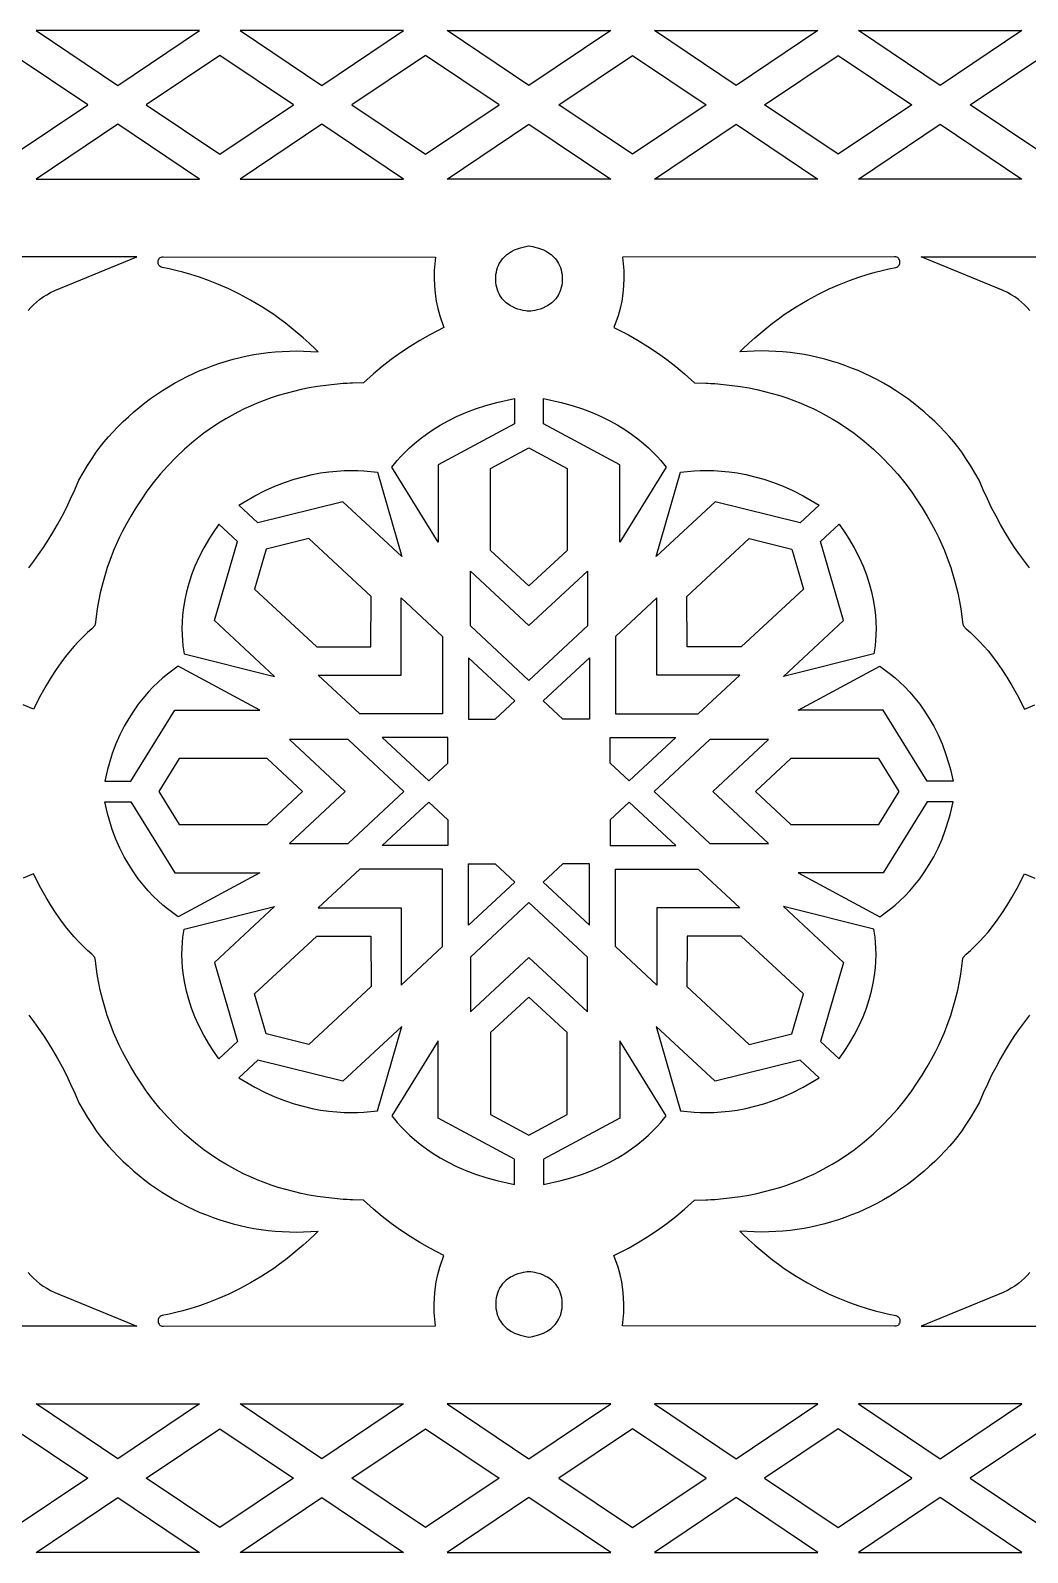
# Model space of a CAD drawing. Extents: x -324 to 324, y -70 to 70.
# Drawn here: x 115.9 to 208, y -70.3 to 70.3 of the extents above; entities that cross this region are included whole.
import ezdxf

# ---------------------------------------------------------------- set-up
doc = ezdxf.new("R2010")
doc.units = 0
doc.layers.add('LAYER_1', color=18, linetype='CONTINUOUS')

msp = doc.modelspace()

# ---------------------------------------------------------------- linework, layer by layer
at = {"layer": 'LAYER_1'}
for points in [[(131.52, 70.25), (116.43, 70.25), (123.98, 65.18)], [(192.38, 70.25), (207.47, 70.25), (199.92, 65.18)], [(150.36, 70.25), (135.27, 70.25), (142.81, 65.18)], [(161.95, 65.18), (154.4, 70.25), (161.95, 70.25), (169.5, 70.25)], [(173.54, 70.25), (188.64, 70.25), (181.09, 65.18)], [(107.6, 63.38), (114.41, 58.82), (121.21, 63.38), (114.41, 67.95)], [(126.59, 63.38), (133.4, 58.82), (140.2, 63.38), (133.4, 67.95)], [(145.58, 63.38), (152.38, 58.82), (159.19, 63.38), (152.38, 67.95)], [(178.32, 63.38), (171.52, 58.82), (164.71, 63.38), (171.52, 67.95)], [(197.31, 63.38), (190.51, 58.82), (183.7, 63.38), (190.51, 67.95)], [(216.3, 63.38), (209.49, 58.82), (202.69, 63.38), (209.49, 67.95)], [(116.43, 56.52), (131.52, 56.52), (123.98, 61.59)], [(135.27, 56.52), (150.36, 56.52), (142.81, 61.59)], [(161.95, 56.52), (154.4, 56.52), (161.95, 61.59), (169.5, 56.52)], [(188.64, 56.52), (173.54, 56.52), (181.09, 61.59)], [(207.47, 56.52), (192.38, 56.52), (199.92, 61.59)], [(161.95, 44.34), (161.78, 44.35), (161.62, 44.37), (161.42, 44.4), (161.19, 44.46), (160.93, 44.53), (160.66, 44.63), (160.39, 44.76), (160.25, 44.84), (160.11, 44.92), (159.98, 45.02), (159.84, 45.12), (159.72, 45.23), (159.59, 45.36), (159.48, 45.49), (159.37, 45.63), (159.27, 45.79), (159.18, 45.95), (159.1, 46.13), (159.03, 46.32), (158.97, 46.53), (158.92, 46.74), (158.89, 46.98), (158.88, 47.22), (158.88, 47.48), (158.9, 47.72), (158.94, 47.95), (158.99, 48.16), (159.05, 48.36), (159.13, 48.55), (159.21, 48.73), (159.31, 48.9), (159.42, 49.05), (159.53, 49.19), (159.65, 49.33), (159.78, 49.45), (159.91, 49.56), (160.05, 49.66), (160.19, 49.76), (160.33, 49.84), (160.62, 49.99), (160.89, 50.1), (161.16, 50.19), (161.4, 50.26), (161.77, 50.34), (161.95, 50.36), (162.13, 50.34), (162.3, 50.31), (162.5, 50.26), (162.74, 50.19), (163.01, 50.1), (163.28, 49.99), (163.57, 49.84), (163.71, 49.76), (163.85, 49.66), (163.99, 49.56), (164.12, 49.45), (164.25, 49.33), (164.37, 49.19), (164.48, 49.05), (164.59, 48.9), (164.69, 48.73), (164.78, 48.55), (164.85, 48.36), (164.91, 48.16), (164.96, 47.95), (165, 47.72), (165.02, 47.48), (165.02, 47.22), (165.01, 46.98), (164.98, 46.74), (164.93, 46.53), (164.87, 46.32), (164.81, 46.13), (164.72, 45.95), (164.63, 45.79), (164.53, 45.63), (164.42, 45.49), (164.31, 45.36), (164.19, 45.23), (164.06, 45.12), (163.93, 45.02), (163.79, 44.92), (163.65, 44.84), (163.51, 44.76), (163.24, 44.63), (162.97, 44.53), (162.71, 44.46), (162.48, 44.4), (162.12, 44.35)], [(151.38, 32.13), (151.9, 32.55), (152.47, 32.98), (153.09, 33.4), (153.76, 33.82), (154.49, 34.23), (155.27, 34.61), (156.11, 34.98), (157.01, 35.32), (157.96, 35.64), (158.98, 35.92), (160.61, 36.28), (160.61, 33.94), (153.57, 30.16), (153.57, 23.01), (149.27, 29.94), (149.78, 30.54), (150.11, 30.91), (150.49, 31.3), (150.91, 31.71)], [(170.14, 33.82), (170.81, 33.4), (171.43, 32.98), (172, 32.55), (172.52, 32.13), (172.99, 31.71), (173.41, 31.3), (173.79, 30.91), (174.12, 30.54), (174.63, 29.94), (170.33, 23.01), (170.33, 30.16), (163.29, 33.94), (163.29, 36.28), (164.92, 35.92), (165.94, 35.64), (166.89, 35.32), (167.79, 34.98), (168.63, 34.61), (169.41, 34.23)], [(161.95, 18.97), (158.41, 22.26), (158.41, 29.83), (161.95, 31.73), (165.49, 29.83), (165.49, 22.26)], [(136.92, 24.8), (135.15, 26.44), (136.64, 27.3), (137.57, 27.77), (138.49, 28.18), (139.38, 28.53), (140.25, 28.82), (141.1, 29.06), (141.92, 29.25), (142.71, 29.4), (143.47, 29.51), (144.19, 29.58), (144.88, 29.62), (145.53, 29.64), (146.13, 29.63), (146.7, 29.6), (147.97, 29.47), (150.21, 21.68), (144.76, 26.75)], [(175.93, 29.47), (177.2, 29.6), (177.77, 29.63), (178.37, 29.64), (179.02, 29.62), (179.71, 29.58), (180.43, 29.51), (181.19, 29.4), (181.98, 29.25), (182.8, 29.06), (183.65, 28.82), (184.52, 28.53), (185.41, 28.18), (186.33, 27.77), (187.26, 27.3), (188.75, 26.44), (186.98, 24.8), (179.14, 26.75), (173.69, 21.68)], [(130.78, 19.99), (130.53, 19.2), (130.32, 18.43), (130.16, 17.69), (130.04, 16.97), (129.96, 16.29), (129.92, 15.65), (129.9, 15.04), (129.91, 14.47), (129.94, 13.95), (129.99, 13.46), (130.09, 12.72), (138.45, 10.63), (132.92, 15.78), (135.02, 23.09), (133.31, 24.69), (132.71, 23.81), (132.43, 23.37), (131.92, 22.5), (131.48, 21.65), (131.1, 20.81)], [(193.12, 19.99), (193.38, 19.2), (193.58, 18.43), (193.74, 17.69), (193.86, 16.97), (193.94, 16.29), (193.98, 15.65), (194, 15.04), (193.99, 14.47), (193.96, 13.95), (193.91, 13.46), (193.81, 12.72), (185.45, 10.63), (190.98, 15.78), (188.88, 23.09), (190.59, 24.69), (191.19, 23.81), (191.47, 23.37), (191.98, 22.5), (192.42, 21.65), (192.8, 20.81)], [(147.35, 13.34), (147.36, 18), (141.61, 23.35), (137.67, 22.37), (136.61, 18.69), (142.35, 13.34)], [(176.55, 13.34), (176.54, 18), (182.29, 23.35), (186.23, 22.37), (187.29, 18.69), (181.55, 13.34)], [(161.95, 10.26), (156.54, 15.3), (156.54, 20.34), (161.95, 15.31), (167.36, 20.34), (167.36, 15.3)], [(146.32, 7.18), (142.49, 10.75), (150.14, 10.75), (150.14, 17.87), (153.97, 14.31), (153.97, 7.18)], [(177.58, 7.18), (181.41, 10.75), (173.76, 10.75), (173.76, 17.87), (169.93, 14.31), (169.93, 7.18)], [(123.47, 3.5), (123.17, 2.54), (123.03, 2.04), (122.77, 0.96), (125.19, 0.96), (129.25, 7.51), (137.1, 7.51), (129.54, 11.57), (128.55, 10.83), (128.13, 10.48), (127.69, 10.08), (127.24, 9.65), (126.79, 9.16), (126.33, 8.63), (125.87, 8.06), (125.43, 7.43), (124.99, 6.75), (124.57, 6.02), (124.17, 5.23), (123.8, 4.39)], [(156.37, 12.33), (156.37, 6.68), (158.83, 6.68), (160.63, 8.36)], [(167.53, 12.33), (167.53, 6.68), (165.07, 6.68), (163.27, 8.36)], [(200.43, 3.5), (200.73, 2.54), (200.87, 2.04), (201.13, 0.96), (198.72, 0.96), (194.65, 7.51), (186.8, 7.51), (194.36, 11.57), (195.35, 10.83), (195.77, 10.48), (196.21, 10.08), (196.66, 9.65), (197.11, 9.16), (197.57, 8.63), (198.03, 8.06), (198.48, 7.43), (198.91, 6.75), (199.33, 6.02), (199.73, 5.23), (200.1, 4.39)], [(150.39, 0), (145.26, 4.79), (139.84, 4.79), (144.98, 0), (139.84, -4.79), (145.26, -4.79)], [(154.46, 2.61), (154.46, 4.99), (148.39, 4.99), (152.7, 0.98)], [(169.44, 2.61), (169.44, 4.99), (175.51, 4.99), (171.2, 0.98)], [(178.92, 0), (184.06, 4.79), (178.65, 4.79), (173.51, 0), (178.65, -4.79), (184.06, -4.79)], [(141.04, 0), (137.77, 3.05), (129.65, 3.05), (127.76, 0), (129.65, -3.05), (137.77, -3.05)], [(196.14, 0), (194.25, 3.05), (186.13, 3.05), (182.86, 0), (186.13, -3.05), (194.25, -3.05)], [(123.47, -3.5), (123.17, -2.54), (123.03, -2.04), (122.77, -0.96), (125.19, -0.96), (129.25, -7.51), (137.1, -7.51), (129.54, -11.57), (128.55, -10.83), (128.13, -10.48), (127.69, -10.08), (127.24, -9.65), (126.79, -9.16), (126.33, -8.63), (125.87, -8.06), (125.43, -7.43), (124.99, -6.75), (124.57, -6.02), (124.17, -5.23), (123.8, -4.39)], [(154.46, -2.61), (154.46, -4.99), (148.39, -4.99), (152.7, -0.98)], [(169.44, -2.61), (169.44, -4.99), (175.51, -4.99), (171.2, -0.98)], [(200.43, -3.5), (200.73, -2.54), (200.87, -2.04), (201.13, -0.96), (198.72, -0.96), (194.65, -7.51), (186.8, -7.51), (194.36, -11.57), (195.35, -10.83), (195.77, -10.48), (196.21, -10.08), (196.66, -9.65), (197.11, -9.16), (197.57, -8.63), (198.03, -8.06), (198.48, -7.43), (198.91, -6.75), (199.33, -6.02), (199.73, -5.23), (200.1, -4.39)], [(156.37, -12.33), (156.37, -6.68), (158.83, -6.68), (160.63, -8.36)], [(167.53, -12.33), (167.53, -6.68), (165.07, -6.68), (163.27, -8.36)], [(146.32, -7.18), (142.49, -10.75), (150.14, -10.75), (150.14, -17.87), (153.97, -14.31), (153.97, -7.18)], [(177.58, -7.18), (181.41, -10.75), (173.76, -10.75), (173.76, -17.87), (169.93, -14.31), (169.93, -7.18)], [(130.78, -19.99), (130.53, -19.2), (130.32, -18.43), (130.16, -17.69), (130.04, -16.97), (129.96, -16.29), (129.92, -15.65), (129.9, -15.04), (129.91, -14.47), (129.94, -13.95), (129.99, -13.46), (130.09, -12.72), (138.45, -10.63), (132.92, -15.78), (135.02, -23.09), (133.31, -24.69), (132.71, -23.81), (132.43, -23.37), (131.92, -22.5), (131.48, -21.65), (131.1, -20.81)], [(161.95, -10.26), (156.54, -15.3), (156.54, -20.34), (161.95, -15.31), (167.36, -20.34), (167.36, -15.3)], [(193.12, -19.99), (193.38, -19.2), (193.58, -18.43), (193.74, -17.69), (193.86, -16.97), (193.94, -16.29), (193.98, -15.65), (194, -15.04), (193.99, -14.47), (193.96, -13.95), (193.91, -13.46), (193.81, -12.72), (185.45, -10.63), (190.98, -15.78), (188.88, -23.09), (190.59, -24.69), (191.19, -23.81), (191.47, -23.37), (191.98, -22.5), (192.42, -21.65), (192.8, -20.81)], [(147.35, -13.34), (147.36, -18), (141.61, -23.35), (137.67, -22.37), (136.61, -18.69), (142.35, -13.34)], [(176.55, -13.34), (176.54, -18), (182.29, -23.35), (186.23, -22.37), (187.29, -18.69), (181.55, -13.34)], [(161.95, -18.97), (158.41, -22.26), (158.41, -29.83), (161.95, -31.73), (165.49, -29.83), (165.49, -22.26)], [(136.92, -24.8), (135.15, -26.44), (136.64, -27.3), (137.57, -27.77), (138.49, -28.18), (139.38, -28.53), (140.25, -28.82), (141.1, -29.06), (141.92, -29.25), (142.71, -29.4), (143.47, -29.51), (144.19, -29.58), (144.88, -29.62), (145.53, -29.64), (146.13, -29.63), (146.7, -29.6), (147.97, -29.47), (150.21, -21.68), (144.76, -26.75)], [(175.93, -29.47), (177.2, -29.6), (177.77, -29.63), (178.37, -29.64), (179.02, -29.62), (179.71, -29.58), (180.43, -29.51), (181.19, -29.4), (181.98, -29.25), (182.8, -29.06), (183.65, -28.82), (184.52, -28.53), (185.41, -28.18), (186.33, -27.77), (187.26, -27.3), (188.75, -26.44), (186.98, -24.8), (179.14, -26.75), (173.69, -21.68)], [(151.38, -32.13), (151.9, -32.55), (152.47, -32.98), (153.09, -33.4), (153.76, -33.82), (154.49, -34.23), (155.27, -34.61), (156.11, -34.98), (157.01, -35.32), (157.96, -35.64), (158.98, -35.92), (160.61, -36.28), (160.61, -33.94), (153.57, -30.16), (153.57, -23.01), (149.27, -29.94), (149.78, -30.54), (150.11, -30.91), (150.49, -31.3), (150.91, -31.71)], [(170.14, -33.82), (170.81, -33.4), (171.43, -32.98), (172, -32.55), (172.52, -32.13), (172.99, -31.71), (173.41, -31.3), (173.79, -30.91), (174.12, -30.54), (174.63, -29.94), (170.33, -23.01), (170.33, -30.16), (163.29, -33.94), (163.29, -36.28), (164.92, -35.92), (165.94, -35.64), (166.89, -35.32), (167.79, -34.98), (168.63, -34.61), (169.41, -34.23)], [(161.95, -44.34), (161.78, -44.35), (161.62, -44.37), (161.42, -44.4), (161.19, -44.46), (160.93, -44.53), (160.66, -44.63), (160.39, -44.76), (160.25, -44.84), (160.11, -44.92), (159.98, -45.02), (159.84, -45.12), (159.72, -45.23), (159.59, -45.36), (159.48, -45.49), (159.37, -45.63), (159.27, -45.79), (159.18, -45.95), (159.1, -46.13), (159.03, -46.32), (158.97, -46.53), (158.92, -46.74), (158.89, -46.98), (158.88, -47.22), (158.88, -47.48), (158.9, -47.72), (158.94, -47.95), (158.99, -48.16), (159.05, -48.36), (159.13, -48.55), (159.21, -48.73), (159.31, -48.9), (159.42, -49.05), (159.53, -49.19), (159.65, -49.33), (159.78, -49.45), (159.91, -49.56), (160.05, -49.66), (160.19, -49.76), (160.33, -49.84), (160.62, -49.99), (160.89, -50.1), (161.16, -50.19), (161.4, -50.26), (161.77, -50.34), (161.95, -50.36), (162.13, -50.34), (162.3, -50.31), (162.5, -50.26), (162.74, -50.19), (163.01, -50.1), (163.28, -49.99), (163.57, -49.84), (163.71, -49.76), (163.85, -49.66), (163.99, -49.56), (164.12, -49.45), (164.25, -49.33), (164.37, -49.19), (164.48, -49.05), (164.59, -48.9), (164.69, -48.73), (164.78, -48.55), (164.85, -48.36), (164.91, -48.16), (164.96, -47.95), (165, -47.72), (165.02, -47.48), (165.02, -47.22), (165.01, -46.98), (164.98, -46.74), (164.93, -46.53), (164.87, -46.32), (164.81, -46.13), (164.72, -45.95), (164.63, -45.79), (164.53, -45.63), (164.42, -45.49), (164.31, -45.36), (164.19, -45.23), (164.06, -45.12), (163.93, -45.02), (163.79, -44.92), (163.65, -44.84), (163.51, -44.76), (163.24, -44.63), (162.97, -44.53), (162.71, -44.46), (162.48, -44.4), (162.12, -44.35)], [(116.43, -56.52), (131.52, -56.52), (123.98, -61.59)], [(135.27, -56.52), (150.36, -56.52), (142.81, -61.59)], [(161.95, -56.52), (154.4, -56.52), (161.95, -61.59), (169.5, -56.52)], [(188.64, -56.52), (173.54, -56.52), (181.09, -61.59)], [(207.47, -56.52), (192.38, -56.52), (199.92, -61.59)], [(107.6, -63.38), (114.41, -58.82), (121.21, -63.38), (114.41, -67.95)], [(126.59, -63.38), (133.4, -58.82), (140.2, -63.38), (133.4, -67.95)], [(145.58, -63.38), (152.38, -58.82), (159.19, -63.38), (152.38, -67.95)], [(178.32, -63.38), (171.52, -58.82), (164.71, -63.38), (171.52, -67.95)], [(197.31, -63.38), (190.51, -58.82), (183.7, -63.38), (190.51, -67.95)], [(216.3, -63.38), (209.49, -58.82), (202.69, -63.38), (209.49, -67.95)], [(131.52, -70.25), (116.43, -70.25), (123.98, -65.18)], [(150.36, -70.25), (135.27, -70.25), (142.81, -65.18)], [(161.95, -65.18), (154.4, -70.25), (161.95, -70.25), (169.5, -70.25)], [(173.54, -70.25), (188.64, -70.25), (181.09, -65.18)], [(192.38, -70.25), (207.47, -70.25), (199.92, -65.18)]]:
    msp.add_lwpolyline(points, close=True, dxfattribs=at)
for points in [[(115.7, 44.41), (115.93, 44.68), (116.19, 44.93), (116.46, 45.18), (116.75, 45.42), (117.07, 45.65), (117.41, 45.86), (117.77, 46.07), (118.17, 46.26), (125.72, 49.36), (78.64, 49.36)], [(115.75, 20.64), (116.21, 21.25), (116.66, 21.88), (117.11, 22.53), (117.55, 23.21), (117.99, 23.92), (118.41, 24.65), (118.83, 25.41), (119.23, 26.19), (119.62, 27), (120, 27.84), (120.38, 28.75), (121.18, 30.1), (121.6, 30.75), (121.99, 31.31), (122.35, 31.8), (122.73, 32.27), (123.12, 32.73), (123.53, 33.18), (123.99, 33.66), (124.47, 34.14), (124.95, 34.59), (125.45, 35.04), (125.96, 35.46), (126.48, 35.87), (127, 36.27), (127.54, 36.65), (128.09, 37.01), (128.65, 37.36), (129.21, 37.69), (129.79, 38), (130.37, 38.3), (130.96, 38.58), (131.56, 38.85), (132.16, 39.09), (132.77, 39.32), (133.39, 39.53), (134.01, 39.73), (134.64, 39.9), (135.27, 40.06), (135.91, 40.2), (136.55, 40.33), (137.2, 40.43), (137.85, 40.51), (138.5, 40.58), (139.16, 40.63), (139.82, 40.66), (140.48, 40.67), (141.14, 40.66), (141.81, 40.63), (142.47, 40.58), (142.2, 40.86), (141.65, 41.38), (141.1, 41.88), (140.55, 42.35), (140, 42.8), (139.46, 43.23), (138.91, 43.64), (138.37, 44.02), (137.29, 44.73), (136.24, 45.36), (135.21, 45.91), (134.22, 46.4), (133.27, 46.81), (132.36, 47.17), (131.51, 47.48), (130.71, 47.73), (129.99, 47.94), (129.33, 48.1), (128.71, 48.24), (128.08, 48.37), (127.98, 48.4), (127.9, 48.45), (127.82, 48.51), (127.77, 48.58), (127.73, 48.65), (127.7, 48.74), (127.69, 48.82), (127.69, 48.91), (127.71, 49), (127.74, 49.08), (127.78, 49.16), (127.83, 49.22), (127.9, 49.28), (127.98, 49.32), (128.07, 49.35), (128.18, 49.36), (153.3, 49.33), (153.2, 48.08), (153.19, 47.37), (153.22, 46.67), (153.28, 45.97), (153.39, 45.27), (153.54, 44.58), (153.73, 43.9), (154.1, 42.82), (152.78, 42.14), (151.86, 41.63), (150.97, 41.08), (150.09, 40.5), (149.23, 39.88), (148.4, 39.24), (147.6, 38.56), (146.68, 37.73), (145.64, 37.7), (145.43, 37.69), (145.17, 37.67), (144.8, 37.65), (143.98, 37.58), (143.19, 37.49), (142.41, 37.38), (141.65, 37.25), (140.91, 37.1), (140.19, 36.93), (139.49, 36.75), (138.8, 36.55), (138.14, 36.33), (137.49, 36.09), (136.86, 35.85), (136.24, 35.58), (135.65, 35.31), (135.07, 35.02), (134.5, 34.72), (133.96, 34.41), (133.43, 34.09), (132.91, 33.76), (132.41, 33.42), (131.93, 33.07), (131.01, 32.35), (130.14, 31.6), (129.34, 30.84), (128.59, 30.06), (127.89, 29.28), (127.25, 28.49), (126.66, 27.71), (126.12, 26.93), (125.63, 26.17), (125.18, 25.43), (124.78, 24.72), (124.42, 24.04), (124.11, 23.4), (123.59, 22.25), (123.23, 21.33), (123, 20.67), (122.89, 20.33), (122.58, 19.27), (122.35, 18.34), (122.19, 17.54), (122.07, 16.87), (121.95, 15.91), (121.92, 15.61), (121.86, 15.32), (121.58, 15.02), (121.19, 14.67), (120.64, 14.14), (120.31, 13.81), (119.95, 13.42), (119.57, 12.97), (119.15, 12.46), (118.72, 11.89), (118.28, 11.25), (117.82, 10.55), (117.35, 9.78), (116.88, 8.93), (116.19, 7.59), (115.24, 8)], [(208.16, 20.64), (207.7, 21.25), (207.24, 21.88), (206.79, 22.53), (206.35, 23.21), (205.92, 23.92), (205.49, 24.65), (205.08, 25.41), (204.67, 26.19), (204.28, 27), (203.9, 27.84), (203.52, 28.75), (202.72, 30.1), (202.3, 30.75), (201.91, 31.31), (201.55, 31.8), (201.17, 32.27), (200.78, 32.73), (200.37, 33.18), (199.91, 33.66), (199.44, 34.14), (198.95, 34.59), (198.45, 35.04), (197.95, 35.46), (197.43, 35.87), (196.9, 36.27), (196.36, 36.65), (195.81, 37.01), (195.26, 37.36), (194.69, 37.69), (194.12, 38), (193.53, 38.3), (192.94, 38.58), (192.35, 38.85), (191.74, 39.09), (191.13, 39.32), (190.52, 39.53), (189.89, 39.73), (189.27, 39.9), (188.63, 40.06), (187.99, 40.2), (187.35, 40.33), (186.71, 40.43), (186.06, 40.51), (185.4, 40.58), (184.75, 40.63), (184.09, 40.66), (183.43, 40.67), (182.76, 40.66), (182.1, 40.63), (181.43, 40.58), (181.7, 40.86), (182.25, 41.38), (182.8, 41.88), (183.35, 42.35), (183.9, 42.8), (184.45, 43.23), (184.99, 43.64), (185.53, 44.02), (186.61, 44.73), (187.66, 45.36), (188.69, 45.91), (189.68, 46.4), (190.64, 46.81), (191.54, 47.17), (192.4, 47.48), (193.19, 47.73), (193.92, 47.94), (194.57, 48.1), (195.19, 48.24), (195.82, 48.37), (195.92, 48.4), (196.01, 48.45), (196.08, 48.51), (196.13, 48.58), (196.17, 48.65), (196.2, 48.74), (196.21, 48.82), (196.21, 48.91), (196.2, 49), (196.17, 49.08), (196.12, 49.16), (196.07, 49.22), (196, 49.28), (195.92, 49.32), (195.83, 49.35), (195.72, 49.36), (170.6, 49.33), (170.7, 48.08), (170.71, 47.37), (170.69, 46.67), (170.62, 45.97), (170.51, 45.27), (170.36, 44.58), (170.17, 43.9), (169.8, 42.82), (171.13, 42.14), (172.04, 41.63), (172.94, 41.08), (173.81, 40.5), (174.67, 39.88), (175.5, 39.24), (176.31, 38.56), (177.22, 37.73), (178.27, 37.7), (178.48, 37.69), (178.73, 37.67), (179.1, 37.65), (179.92, 37.58), (180.72, 37.49), (181.49, 37.38), (182.25, 37.25), (182.99, 37.1), (183.71, 36.93), (184.42, 36.75), (185.1, 36.55), (185.77, 36.33), (186.42, 36.09), (187.05, 35.85), (187.66, 35.58), (188.26, 35.31), (188.84, 35.02), (189.4, 34.72), (189.95, 34.41), (190.48, 34.09), (190.99, 33.76), (191.49, 33.42), (191.97, 33.07), (192.9, 32.35), (193.76, 31.6), (194.57, 30.84), (195.31, 30.06), (196.01, 29.28), (196.65, 28.49), (197.24, 27.71), (197.78, 26.93), (198.27, 26.17), (198.72, 25.43), (199.12, 24.72), (199.48, 24.04), (199.79, 23.4), (200.31, 22.25), (200.67, 21.33), (200.9, 20.67), (201.01, 20.33), (201.32, 19.27), (201.55, 18.34), (201.71, 17.54), (201.83, 16.87), (201.95, 15.91), (201.98, 15.61), (202.04, 15.32), (202.32, 15.02), (202.71, 14.67), (203.26, 14.14), (203.59, 13.81), (203.95, 13.42), (204.34, 12.97), (204.75, 12.46), (205.18, 11.89), (205.63, 11.25), (206.09, 10.55), (206.55, 9.78), (207.03, 8.93), (207.71, 7.59), (208.66, 8)], [(208.2, 44.41), (207.97, 44.68), (207.72, 44.93), (207.44, 45.18), (207.15, 45.42), (206.83, 45.65), (206.49, 45.86), (206.13, 46.07), (205.73, 46.26), (198.18, 49.36), (245.26, 49.36)], [(115.75, -20.64), (116.21, -21.25), (116.66, -21.88), (117.11, -22.53), (117.55, -23.21), (117.99, -23.92), (118.41, -24.65), (118.83, -25.41), (119.23, -26.19), (119.62, -27), (120, -27.84), (120.38, -28.75), (121.18, -30.1), (121.6, -30.75), (121.99, -31.31), (122.35, -31.8), (122.73, -32.27), (123.12, -32.73), (123.53, -33.18), (123.99, -33.66), (124.47, -34.14), (124.95, -34.59), (125.45, -35.04), (125.96, -35.46), (126.48, -35.87), (127, -36.27), (127.54, -36.65), (128.09, -37.01), (128.65, -37.36), (129.21, -37.69), (129.79, -38), (130.37, -38.3), (130.96, -38.58), (131.56, -38.85), (132.16, -39.09), (132.77, -39.32), (133.39, -39.53), (134.01, -39.73), (134.64, -39.9), (135.27, -40.06), (135.91, -40.2), (136.55, -40.33), (137.2, -40.43), (137.85, -40.51), (138.5, -40.58), (139.16, -40.63), (139.82, -40.66), (140.48, -40.67), (141.14, -40.66), (141.81, -40.63), (142.47, -40.58), (142.2, -40.86), (141.65, -41.38), (141.1, -41.88), (140.55, -42.35), (140, -42.8), (139.46, -43.23), (138.91, -43.64), (138.37, -44.02), (137.29, -44.73), (136.24, -45.36), (135.21, -45.91), (134.22, -46.4), (133.27, -46.81), (132.36, -47.17), (131.51, -47.48), (130.71, -47.73), (129.99, -47.94), (129.33, -48.1), (128.71, -48.24), (128.08, -48.37), (127.98, -48.4), (127.9, -48.45), (127.82, -48.51), (127.77, -48.58), (127.73, -48.65), (127.7, -48.74), (127.69, -48.82), (127.69, -48.91), (127.71, -49), (127.74, -49.08), (127.78, -49.16), (127.83, -49.22), (127.9, -49.28), (127.98, -49.32), (128.07, -49.35), (128.18, -49.36), (153.3, -49.33), (153.2, -48.08), (153.19, -47.37), (153.22, -46.67), (153.28, -45.97), (153.39, -45.27), (153.54, -44.58), (153.73, -43.9), (154.1, -42.82), (152.78, -42.14), (151.86, -41.63), (150.97, -41.08), (150.09, -40.5), (149.23, -39.88), (148.4, -39.24), (147.6, -38.56), (146.68, -37.73), (145.64, -37.7), (145.43, -37.69), (145.17, -37.67), (144.8, -37.65), (143.98, -37.58), (143.19, -37.49), (142.41, -37.38), (141.65, -37.25), (140.91, -37.1), (140.19, -36.93), (139.49, -36.75), (138.8, -36.55), (138.14, -36.33), (137.49, -36.09), (136.86, -35.85), (136.24, -35.58), (135.65, -35.31), (135.07, -35.02), (134.5, -34.72), (133.96, -34.41), (133.43, -34.09), (132.91, -33.76), (132.41, -33.42), (131.93, -33.07), (131.01, -32.35), (130.14, -31.6), (129.34, -30.84), (128.59, -30.06), (127.89, -29.28), (127.25, -28.49), (126.66, -27.71), (126.12, -26.93), (125.63, -26.17), (125.18, -25.43), (124.78, -24.72), (124.42, -24.04), (124.11, -23.4), (123.59, -22.25), (123.23, -21.33), (123, -20.67), (122.89, -20.33), (122.58, -19.27), (122.35, -18.34), (122.19, -17.54), (122.07, -16.87), (121.95, -15.91), (121.92, -15.61), (121.86, -15.32), (121.58, -15.02), (121.19, -14.67), (120.64, -14.14), (120.31, -13.81), (119.95, -13.42), (119.57, -12.97), (119.15, -12.46), (118.72, -11.89), (118.28, -11.25), (117.82, -10.55), (117.35, -9.78), (116.88, -8.93), (116.19, -7.59), (115.24, -8)], [(208.16, -20.64), (207.7, -21.25), (207.24, -21.88), (206.79, -22.53), (206.35, -23.21), (205.92, -23.92), (205.49, -24.65), (205.08, -25.41), (204.67, -26.19), (204.28, -27), (203.9, -27.84), (203.52, -28.75), (202.72, -30.1), (202.3, -30.75), (201.91, -31.31), (201.55, -31.8), (201.17, -32.27), (200.78, -32.73), (200.37, -33.18), (199.91, -33.66), (199.44, -34.14), (198.95, -34.59), (198.45, -35.04), (197.95, -35.46), (197.43, -35.87), (196.9, -36.27), (196.36, -36.65), (195.81, -37.01), (195.26, -37.36), (194.69, -37.69), (194.12, -38), (193.53, -38.3), (192.94, -38.58), (192.35, -38.85), (191.74, -39.09), (191.13, -39.32), (190.52, -39.53), (189.89, -39.73), (189.27, -39.9), (188.63, -40.06), (187.99, -40.2), (187.35, -40.33), (186.71, -40.43), (186.06, -40.51), (185.4, -40.58), (184.75, -40.63), (184.09, -40.66), (183.43, -40.67), (182.76, -40.66), (182.1, -40.63), (181.43, -40.58), (181.7, -40.86), (182.25, -41.38), (182.8, -41.88), (183.35, -42.35), (183.9, -42.8), (184.45, -43.23), (184.99, -43.64), (185.53, -44.02), (186.61, -44.73), (187.66, -45.36), (188.69, -45.91), (189.68, -46.4), (190.64, -46.81), (191.54, -47.17), (192.4, -47.48), (193.19, -47.73), (193.92, -47.94), (194.57, -48.1), (195.19, -48.24), (195.82, -48.37), (195.92, -48.4), (196.01, -48.45), (196.08, -48.51), (196.13, -48.58), (196.17, -48.65), (196.2, -48.74), (196.21, -48.82), (196.21, -48.91), (196.2, -49), (196.17, -49.08), (196.12, -49.16), (196.07, -49.22), (196, -49.28), (195.92, -49.32), (195.83, -49.35), (195.72, -49.36), (170.6, -49.33), (170.7, -48.08), (170.71, -47.37), (170.69, -46.67), (170.62, -45.97), (170.51, -45.27), (170.36, -44.58), (170.17, -43.9), (169.8, -42.82), (171.13, -42.14), (172.04, -41.63), (172.94, -41.08), (173.81, -40.5), (174.67, -39.88), (175.5, -39.24), (176.31, -38.56), (177.22, -37.73), (178.27, -37.7), (178.48, -37.69), (178.73, -37.67), (179.1, -37.65), (179.92, -37.58), (180.72, -37.49), (181.49, -37.38), (182.25, -37.25), (182.99, -37.1), (183.71, -36.93), (184.42, -36.75), (185.1, -36.55), (185.77, -36.33), (186.42, -36.09), (187.05, -35.85), (187.66, -35.58), (188.26, -35.31), (188.84, -35.02), (189.4, -34.72), (189.95, -34.41), (190.48, -34.09), (190.99, -33.76), (191.49, -33.42), (191.97, -33.07), (192.9, -32.35), (193.76, -31.6), (194.57, -30.84), (195.31, -30.06), (196.01, -29.28), (196.65, -28.49), (197.24, -27.71), (197.78, -26.93), (198.27, -26.17), (198.72, -25.43), (199.12, -24.72), (199.48, -24.04), (199.79, -23.4), (200.31, -22.25), (200.67, -21.33), (200.9, -20.67), (201.01, -20.33), (201.32, -19.27), (201.55, -18.34), (201.71, -17.54), (201.83, -16.87), (201.95, -15.91), (201.98, -15.61), (202.04, -15.32), (202.32, -15.02), (202.71, -14.67), (203.26, -14.14), (203.59, -13.81), (203.95, -13.42), (204.34, -12.97), (204.75, -12.46), (205.18, -11.89), (205.63, -11.25), (206.09, -10.55), (206.55, -9.78), (207.03, -8.93), (207.71, -7.59), (208.66, -8)], [(115.7, -44.41), (115.93, -44.68), (116.19, -44.93), (116.46, -45.18), (116.75, -45.42), (117.07, -45.65), (117.41, -45.86), (117.77, -46.07), (118.17, -46.26), (125.72, -49.36), (78.64, -49.36)], [(208.2, -44.41), (207.97, -44.68), (207.72, -44.93), (207.44, -45.18), (207.15, -45.42), (206.83, -45.65), (206.49, -45.86), (206.13, -46.07), (205.73, -46.26), (198.18, -49.36), (245.26, -49.36)]]:
    msp.add_lwpolyline(points, dxfattribs=at)

doc.saveas('drawing.dxf')
